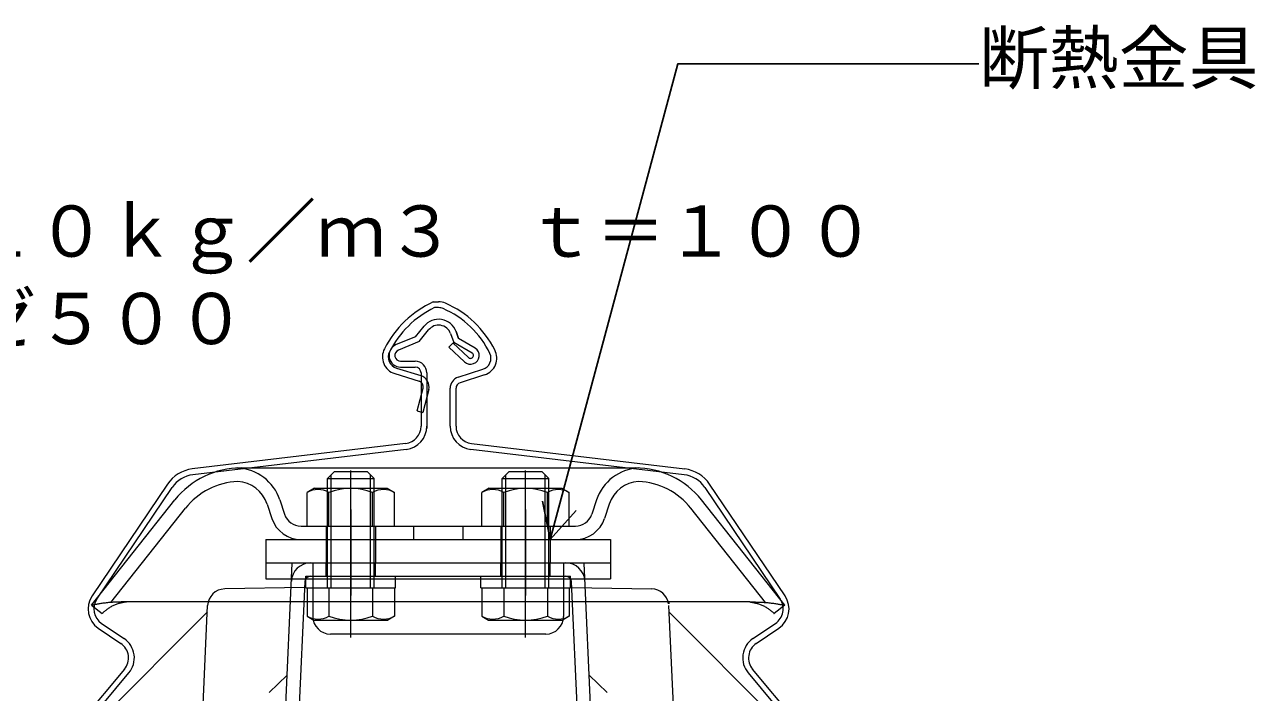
# Model space of a CAD drawing. Units: millimetres at full size, sheet at 1:3; details may follow other scales. Extents: x -1262 to 3778, y -891 to 1036.
# Drawn here: x 137.3 to 348.6, y 335 to 449.6 of the extents above; entities that cross this region are included whole.
import ezdxf
from ezdxf.enums import TextEntityAlignment as Align

# ---------------------------------------------------------------- set-up
doc = ezdxf.new("R2010")
doc.units = ezdxf.units.MM
doc.header["$LTSCALE"] = 3
for name, color, linetype, lineweight in [('0-6_名称1', 5, 'Continuous', 25), ('0-B_屋根1', 6, 'Continuous', 20), ('2-1_裏貼1', 2, 'Continuous', 18), ('2-C_断熱金具', 7, 'Continuous', 5)]:
    doc.layers.add(name, color=color, linetype=linetype, lineweight=lineweight)
doc.styles.add('ＭＳ ゴシック', font='')
doc.styles.get('ＭＳ ゴシック').set_extended_font_data('MS Gothic')

msp = doc.modelspace()

# ---------------------------------------------------------------- linework, layer by layer
at = {"layer": '0-6_名称1'}
for q in [(226.194, 367.809), (231.989, 366.256)]:
    msp.add_line((227.539, 361.237), q, dxfattribs=at)
msp.add_lwpolyline([(227.539, 361.237), (249.407, 442.85), (301.107, 442.85)], dxfattribs=at)
at = {"layer": '0-B_屋根1'}
for p, q in [((207.448, 402.027), (208.348, 402.027)), ((208.348, 401.027), (207.672, 401.027)), ((204.4, 396.023), (205.855, 397.832)), ((205.016, 395.194), (206.634, 397.205)), ((204.4, 396.023), (201.093, 394.679)), ((205.016, 395.194), (201.469, 393.753)), ((210.417, 396.574), (210.972, 395.04)), ((210.417, 396.574), (210.972, 395.04)), ((211.358, 396.914), (211.791, 395.716)), ((211.787, 395.726), (211.358, 396.914)), ((214.663, 394.087), (211.791, 395.716)), ((210.785, 394.964), (210.108, 394.229)), ((210.108, 394.229), (212.831, 391.725)), ((210.786, 394.966), (213.51, 392.459)), ((214.127, 393.242), (210.972, 395.04)), ((201.848, 391.827), (204.348, 391.827)), ((200.823, 389.711), (205.026, 388.404)), ((201.121, 390.665), (205.308, 389.364)), ((201.848, 390.827), (204.348, 390.827)), ((205.348, 389.827), (205.348, 380.691)), ((206.348, 389.827), (206.348, 380.319)), ((211.736, 389.102), (215.96, 390.46)), ((216.266, 389.508), (212.042, 388.15)), ((204.705, 383.305), (205.692, 387.206)), ((206.662, 386.961), (205.675, 383.059)), ((210.348, 380.691), (210.348, 387.198)), ((211.348, 380.676), (211.348, 387.188)), ((204.705, 383.305), (205.674, 383.06)), ((202.703, 377.712), (166.075, 373.352)), ((202.821, 376.719), (166.193, 372.359)), ((250.504, 372.359), (213.875, 376.719)), ((213.994, 377.712), (250.622, 373.352)), ((161.812, 370.752), (148.867, 351.584)), ((149.695, 351.024), (162.64, 370.192)), ((254.056, 370.192), (267.001, 351.024)), ((267.83, 351.584), (254.885, 370.752)), ((150.503, 346.859), (154.373, 344.245)), ((262.324, 344.245), (266.194, 346.859)), ((149.943, 346.03), (153.813, 343.417)), ((262.883, 343.417), (266.753, 346.03)), ((154.432, 339.002), (116.271, 293.523)), ((117.037, 292.881), (155.198, 338.359)), ((261.498, 338.359), (299.659, 292.881)), ((300.425, 293.523), (262.264, 339.002))]:
    msp.add_line(p, q, dxfattribs=at)
for centre, radius, start, end in [((214.944, 385.845), 17.834, 114.85355, 152.90709), ((208.348, 399.027), 3, 66.59444, 89.99998), ((202.787, 386.179), 17, 26.54208, 66.59444), ((214.944, 385.845), 16.834, 115.59268, 153.131), ((208.348, 399.027), 2, 66.59444, 89.99998), ((202.787, 386.179), 16, 25.93718, 66.59444), ((208.348, 395.826), 3.2, 19.87465, 141.18585), ((208.348, 395.826), 2.2, 19.87465, 141.18585), ((201.723, 392.573), 3, 152.30553, 252.5396), ((201.723, 392.573), 2, 153.88933, 252.49715), ((201.848, 392.827), 2, 112.17789, 270), ((201.848, 392.827), 1, 112.25117, 270), ((213.848, 392.827), 1.5, 227.30688, 57.10469), ((213.848, 392.827), 0.5, 227.5145, 56.11214), ((215.348, 392.364), 2, 287.8161, 24.00159), ((215.348, 392.364), 3, 287.8161, 28.07524), ((204.348, 389.827), 2, 359.99998, 89.99998), ((213.848, 392.827), 1.5, 227.30688, 227.38289), ((204.348, 389.827), 1, 0, 90), ((204.723, 387.451), 2, 345.79999, 72.97623), ((212.348, 387.198), 2, 107.8161, 179.99998), ((204.723, 387.451), 1, 345.79999, 72.37813), ((212.348, 387.198), 1, 107.8161, 180), ((202.348, 380.691), 3, 276.78897, 359.99998), ((202.348, 380.691), 4, 276.78897, 359.99998), ((214.348, 380.691), 4, 180, 263.21101), ((214.348, 380.691), 3, 180, 263.21101), ((166.784, 367.394), 6, 96.78897, 145.9679), ((166.784, 367.394), 5, 96.78897, 145.9679), ((249.912, 367.394), 5, 34.03209, 83.21101), ((249.912, 367.394), 6, 34.03209, 83.21101), ((152.182, 349.345), 4, 145.9679, 235.9679), ((152.182, 349.345), 3, 145.9679, 235.9679), ((264.515, 349.345), 3, 304.03207, 34.03207), ((264.515, 349.345), 4, 304.03209, 34.03209), ((152.134, 340.93), 3, 319.99998, 55.9679), ((152.134, 340.93), 4, 319.99998, 55.9679), ((264.562, 340.93), 4, 124.03207, 220), ((264.562, 340.93), 3, 124.03209, 219.99998)]:
    msp.add_arc(centre, radius, start, end, dxfattribs=at)
at = {"layer": '2-1_裏貼1'}
for p, q in [((136.717, 316.842), (168.715, 348.84)), ((279.861, 316.842), (247.863, 348.84))]:
    msp.add_line(p, q, dxfattribs=at)
at = {"layer": '2-C_断熱金具'}
for p, q in [((173.504, 373.537), (242.117, 373.537)), ((189.914, 352.937), (189.914, 372.362)), ((193.289, 344.437), (193.289, 373.095)), ((197.289, 371.737), (196.089, 372.937)), ((196.664, 352.937), (196.664, 372.362)), ((219.914, 352.937), (219.914, 372.362)), ((223.289, 344.437), (223.289, 373.095)), ((227.289, 371.737), (226.089, 372.937)), ((226.664, 352.937), (226.664, 372.362)), ((187.039, 370.037), (185.783, 369.312)), ((187.039, 370.037), (199.539, 370.037)), ((189.289, 371.737), (197.289, 371.737)), ((189.289, 352.937), (189.289, 371.737)), ((197.289, 352.937), (197.289, 371.737)), ((199.539, 370.037), (200.794, 369.312)), ((217.039, 370.037), (215.783, 369.312)), ((217.039, 370.037), (229.539, 370.037)), ((219.289, 371.737), (227.289, 371.737)), ((219.289, 352.937), (219.289, 371.737)), ((227.289, 352.937), (227.289, 371.737)), ((229.539, 370.037), (230.794, 369.312)), ((148.789, 349.967), (163.092, 368.036)), ((181.101, 368.044), (181.909, 365.596)), ((185.783, 363.537), (185.783, 369.312)), ((189.536, 363.537), (189.536, 369.312)), ((197.041, 363.537), (197.041, 369.312)), ((200.794, 363.537), (200.794, 369.312)), ((215.783, 363.537), (215.783, 369.312)), ((219.536, 363.537), (219.536, 369.312)), ((227.041, 363.537), (227.041, 369.312)), ((230.794, 363.537), (230.794, 369.312)), ((235.476, 368.044), (234.668, 365.596)), ((267.789, 349.967), (253.486, 368.036)), ((152.094, 350.436), (164.895, 366.608)), ((178.917, 367.323), (179.725, 364.876)), ((193.287, 366.426), (193.287, 351.662)), ((223.287, 366.426), (223.287, 351.662)), ((237.66, 367.323), (236.853, 364.876)), ((264.483, 350.436), (251.682, 366.608)), ((184.758, 363.537), (231.87, 363.537)), ((189.039, 363.537), (189.039, 361.237)), ((197.539, 363.537), (197.539, 361.237)), ((204.039, 363.537), (204.039, 361.237)), ((212.539, 363.537), (212.539, 361.237)), ((219.039, 363.537), (219.039, 361.237)), ((227.539, 363.537), (227.539, 361.237)), ((178.689, 361.237), (237.889, 361.237)), ((178.689, 361.237), (178.689, 354.48)), ((184.707, 361.237), (231.87, 361.237)), ((189.037, 361.237), (189.037, 357.237)), ((197.537, 361.237), (197.537, 357.237)), ((219.037, 361.237), (219.037, 357.237)), ((227.537, 361.237), (227.537, 357.237)), ((237.889, 361.237), (237.889, 354.48)), ((178.689, 357.237), (237.889, 357.237)), ((179.647, 278.2), (183.245, 357.195)), ((186.789, 357.237), (186.789, 348.037)), ((189.039, 354.937), (189.039, 357.237)), ((197.539, 354.937), (197.539, 357.237)), ((219.039, 354.937), (219.039, 357.237)), ((227.539, 354.937), (227.539, 357.237)), ((229.789, 357.237), (229.789, 348.037)), ((236.931, 278.2), (233.332, 357.195)), ((185.358, 353.035), (171.638, 352.771)), ((178.689, 354.48), (237.889, 354.48)), ((185.402, 354), (181.733, 273.453)), ((185.589, 354.937), (230.989, 354.937)), ((185.589, 352.937), (185.589, 354.937)), ((185.589, 352.937), (200.989, 352.937)), ((185.783, 352.937), (185.783, 348.104)), ((189.536, 352.937), (189.536, 348.104)), ((197.041, 352.937), (197.041, 348.104)), ((200.989, 352.937), (200.989, 354.937)), ((215.589, 352.937), (215.589, 354.937)), ((215.589, 352.937), (230.989, 352.937)), ((215.783, 352.937), (215.783, 348.104)), ((219.536, 352.937), (219.536, 348.104)), ((227.041, 352.937), (227.041, 348.104)), ((230.794, 352.937), (230.794, 348.104)), ((230.989, 352.937), (230.989, 354.937)), ((234.633, 278.095), (231.176, 354)), ((231.22, 353.035), (244.94, 352.771)), ((148.9, 349.989), (148.789, 349.967)), ((148.789, 349.967), (150.592, 348.539)), ((261.789, 350.534), (154.587, 350.534)), ((166.396, 299.367), (168.698, 349.908)), ((250.181, 299.367), (247.879, 349.908)), ((267.789, 349.967), (265.985, 348.539)), ((267.677, 349.989), (267.789, 349.967)), ((150.642, 348.586), (150.592, 348.539)), ((185.783, 348.104), (186.939, 347.437)), ((186.939, 347.437), (199.639, 347.437)), ((215.783, 348.104), (216.939, 347.437)), ((216.939, 347.437), (229.639, 347.437)), ((229.739, 347.495), (229.639, 347.437)), ((230.794, 348.104), (229.739, 347.495)), ((265.935, 348.586), (265.985, 348.539)), ((226.789, 345.037), (189.789, 345.037)), ((182.37, 337.996), (179.282, 335.029)), ((234.207, 337.996), (237.295, 335.029))]:
    msp.add_line(p, q, dxfattribs=at)
for points in [[(189.289, 371.737), (190.489, 372.937), (196.089, 372.937)], [(219.289, 371.737), (220.489, 372.937), (226.089, 372.937)], [(200.794, 352.937), (200.794, 348.104), (199.639, 347.437)], [(154.789, 350.534), (154.701, 350.535), (154.613, 350.536), (154.522, 350.537), (154.427, 350.537), (154.329, 350.537), (154.224, 350.537), (154.113, 350.536), (153.993, 350.535), (153.865, 350.533), (153.726, 350.53), (153.576, 350.527), (153.416, 350.522), (153.247, 350.517), (153.07, 350.51), (152.886, 350.502), (152.696, 350.493), (152.502, 350.482), (152.305, 350.469), (152.106, 350.455), (151.905, 350.438), (151.705, 350.42), (151.506, 350.399), (151.308, 350.377), (151.114, 350.354), (150.923, 350.329), (150.736, 350.304), (150.555, 350.278), (150.38, 350.252), (150.212, 350.227), (150.052, 350.201), (149.901, 350.176), (149.757, 350.151), (149.621, 350.127), (149.49, 350.104), (149.365, 350.08), (149.245, 350.057), (149.128, 350.034), (149.013, 350.012), (148.9, 349.989)], [(154.789, 350.534), (154.701, 350.522), (154.613, 350.51), (154.523, 350.497), (154.432, 350.483), (154.337, 350.467), (154.24, 350.45), (154.138, 350.431), (154.032, 350.409), (153.92, 350.385), (153.803, 350.357), (153.679, 350.326), (153.549, 350.291), (153.415, 350.252), (153.277, 350.21), (153.136, 350.163), (152.992, 350.113), (152.848, 350.058), (152.703, 349.999), (152.56, 349.936), (152.417, 349.868), (152.278, 349.795), (152.141, 349.719), (152.008, 349.64), (151.879, 349.559), (151.754, 349.477), (151.635, 349.396), (151.522, 349.315), (151.415, 349.236), (151.315, 349.159), (151.222, 349.087), (151.136, 349.019), (151.058, 348.955), (150.986, 348.895), (150.919, 348.838), (150.858, 348.784), (150.8, 348.732), (150.745, 348.682), (150.693, 348.634), (150.642, 348.586)], [(261.789, 350.534), (261.876, 350.535), (261.965, 350.536), (262.056, 350.537), (262.15, 350.537), (262.249, 350.537), (262.353, 350.537), (262.465, 350.536), (262.584, 350.535), (262.713, 350.533), (262.852, 350.53), (263.001, 350.527), (263.161, 350.522), (263.331, 350.517), (263.508, 350.51), (263.692, 350.502), (263.881, 350.493), (264.075, 350.482), (264.272, 350.469), (264.472, 350.455), (264.672, 350.438), (264.872, 350.42), (265.072, 350.399), (265.269, 350.377), (265.464, 350.354), (265.655, 350.329), (265.841, 350.304), (266.023, 350.278), (266.198, 350.252), (266.365, 350.227), (266.525, 350.201), (266.677, 350.176), (266.82, 350.151), (266.957, 350.127), (267.087, 350.104), (267.212, 350.08), (267.333, 350.057), (267.45, 350.034), (267.564, 350.012), (267.677, 349.989)], [(261.789, 350.534), (261.876, 350.522), (261.965, 350.51), (262.054, 350.497), (262.146, 350.483), (262.24, 350.467), (262.338, 350.45), (262.439, 350.431), (262.546, 350.409), (262.657, 350.385), (262.775, 350.357), (262.898, 350.326), (263.028, 350.291), (263.162, 350.252), (263.301, 350.21), (263.442, 350.163), (263.585, 350.113), (263.729, 350.058), (263.874, 349.999), (264.018, 349.936), (264.16, 349.868), (264.3, 349.795), (264.437, 349.719), (264.57, 349.64), (264.699, 349.559), (264.823, 349.477), (264.942, 349.396), (265.055, 349.315), (265.163, 349.236), (265.263, 349.159), (265.356, 349.087), (265.441, 349.019), (265.519, 348.955), (265.591, 348.895), (265.658, 348.838), (265.72, 348.784), (265.778, 348.732), (265.832, 348.682), (265.885, 348.634), (265.935, 348.586)]]:
    msp.add_lwpolyline(points, dxfattribs=at)
for centre, radius, start, end in [((174.461, 359.037), 14.5, 90, 141.63658), ((173.504, 365.537), 8, 18.26289, 87.07932), ((243.073, 365.537), 8, 92.92068, 161.73711), ((242.117, 359.037), 14.5, 38.36342, 90), ((174.461, 359.037), 12.2, 92.66953, 141.63658), ((173.504, 365.537), 5.7, 18.26289, 86.09409), ((187.66, 366.062), 3.753, 59.99996, 120.00004), ((193.289, 359.96), 10.076, 68.13455, 111.86545), ((198.918, 366.062), 3.753, 59.99996, 120.00004), ((217.66, 366.062), 3.753, 59.99996, 120.00004), ((223.289, 359.96), 10.076, 68.13455, 111.86545), ((228.918, 366.062), 3.753, 59.99996, 120.00004), ((243.073, 365.537), 5.7, 93.90591, 161.73711), ((242.117, 359.037), 12.2, 38.36342, 87.33047), ((184.758, 366.537), 3, 198.26289, 270), ((231.82, 366.537), 3, 270, 341.73711), ((184.758, 366.537), 5.3, 198.26289, 270), ((231.82, 366.537), 5.3, 270, 341.73711), ((186.401, 353.955), 3.3, 91.1, 177.39197), ((230.196, 353.937), 3.3, 3.70803, 90), ((186.382, 353.937), 1, 90, 176.29197), ((230.196, 353.937), 1, 3.70803, 90), ((171.695, 349.772), 3, 91.1, 177.39197), ((244.882, 349.772), 3, 8.45354, 88.9), ((244.979, 350.037), 3, 3.70803, 9.55354), ((187.66, 351.354), 3.753, 240.00023, 299.99978), ((189.789, 348.037), 3, 180, 270), ((193.289, 358.325), 10.888, 249.83899, 290.16101), ((198.918, 351.354), 3.753, 240.00023, 299.99977), ((217.66, 351.354), 3.753, 240.00023, 299.99978), ((223.289, 358.325), 10.888, 249.83899, 290.16101), ((226.789, 348.037), 3, 270, 0), ((228.918, 351.354), 3.753, 240.00023, 299.99978)]:
    msp.add_arc(centre, radius, start, end, dxfattribs=at)

# ---------------------------------------------------------------- texts
at = {"layer": '0-6_名称1', "style": 'ＭＳ ゴシック'}
for s, p in [('断熱金具', (301.107, 436.85)), ('中間材：グラスウール１０ｋｇ／ｍ３\u3000ｔ＝１００', (7.331, 407.127)), ('下弦材：Ｎルーフ角ハゼ５００\u3000\u3000\u3000\u3000\u3000', (7.331, 392.127))]:
    msp.add_text(s, height=8.798, dxfattribs=at).set_placement(p, align=Align.BOTTOM_LEFT)

doc.saveas('drawing.dxf')
